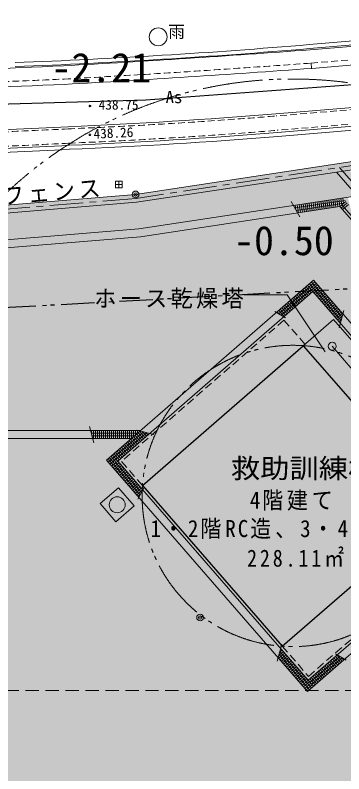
# Model space of a CAD drawing. Units: millimetres at full size; details may follow other scales. Extents: x -95576 to 124839, y -71355 to 87778.
# Drawn here: x 15078 to 27416, y 23022 to 51510 of the extents above; entities that cross this region are included whole.
import ezdxf
from ezdxf.enums import TextEntityAlignment as Align

# ---------------------------------------------------------------- set-up
doc = ezdxf.new("R2010")
doc.units = ezdxf.units.MM
doc.header["$LTSCALE"] = 250
doc.header["$PDMODE"] = 32
doc.header["$PDSIZE"] = 125
for name, pattern in [('CHAIN1', [8, 5, -1, 1, -1]), ('DASHED1', [1.8, 1.2, -0.6]), ('DASHED2', [3, 2, -1]), ('DOUBLE_CHAIN1', [8.8, 5, -1, 0.6, -0.6, 0.6, -1]), ('DOUBLE_CHAIN2', [12.8, 9, -1, 0.6, -0.6, 0.6, -1]), ('USER3', [1.5, 1, -0.5])]:
    doc.linetypes.add(name, pattern=pattern)
for name, color, linetype, lineweight in [('0-1_極細線', 7, 'Continuous', 13), ('0-4_太線', 7, 'Continuous', 13), ('0-6_0-6___', 7, 'Continuous', 13), ('0-C_S-BGD-HTXT', 5, 'Continuous', 13), ('1-8_ﾊｯﾁﾝｸﾞ', 1, 'Continuous', 18), ('6-1_極細線', 4, 'Continuous', 9), ('6-6_建物５', 7, 'Continuous', 18), ('6-D_文字', 7, 'Continuous', 9), ('6-E_寸法', 4, 'Continuous', 9), ('7-1_敷地外要素', 4, 'Continuous', 9), ('7-A', 4, 'CHAIN1', 9), ('9-C_排水管', 51, 'Continuous', 25), ('E-3', 3, 'Continuous', 25), ('E-A', 3, 'DOUBLE_CHAIN1', 25)]:
    doc.layers.add(name, color=color, linetype=linetype, lineweight=lineweight)
doc.layers.add('7-D', color=7, linetype='Continuous')
doc.layers.add('A-C_排水管', color=254, linetype='Continuous')
doc.styles.add('ＭＳ ゴシック', font='')
doc.styles.get('ＭＳ ゴシック').set_extended_font_data('MS Gothic')

msp = doc.modelspace()

# ---------------------------------------------------------------- linework, layer by layer
at = {"layer": '0-4_太線'}
for p, q in [((39086, 51510.4), (26116.3, 50405)), ((39098.8, 51360.9), (26129, 50255.5)), ((26192.9, 49712.3), (26207.9, 49512.9)), ((38724.4, 48972.7), (24863.2, 47804.2)), ((38783.2, 48275.2), (24921.1, 47106.6))]:
    msp.add_line(p, q, dxfattribs=at)
at = {"layer": '0-4_太線', "linetype": 'USER3'}
for p, q in [((38731.2, 48893), (24869.8, 47724.4)), ((38776.5, 48354.9), (24914.5, 47186.3))]:
    msp.add_line(p, q, dxfattribs=at)
at = {"layer": '0-4_太線'}
for points in [[(26153.4, 50210.7), (29181.7, 50464.1), (39060.8, 51318.2)], [(26208.7, 49512.9), (29241, 49766.7), (39121.1, 50620.8)]]:
    msp.add_lwpolyline(points, dxfattribs=at)
at = {"layer": '0-4_太線', "linetype": 'USER3'}
msp.add_lwpolyline([(26192.9, 49712.3), (29224.1, 49965.9), (39103.9, 50820)], dxfattribs=at)
at = {"layer": '0-4_太線'}
msp.add_circle((20447.8, 50695.7), 335, dxfattribs=at)
for centre, radius, start, end in [((6267.9, 284698.5), 235132.8, 272.14595, 274.84232), ((6267.9, 284698.5), 235282.8, 272.14603, 274.84232), ((-8131.4, 507638.8), 458711.1, 273.12682, 274.28637), ((1029.4, 399409.8), 350158.6, 271.54441, 272.59683), ((-8131.4, 507638.8), 459411.1, 273.12682, 274.28675), ((1029.4, 399409.8), 350858.6, 271.54443, 272.59683), ((8797.7, 244468.1), 197319, 272.40278, 274.67014), ((4145.7, 295088.1), 248102.4, 270.93753, 272.98586), ((8797.7, 244468.1), 198019, 272.40278, 274.6704), ((4145.7, 295088.1), 248802.4, 270.93732, 272.98586)]:
    msp.add_arc(centre, radius, start, end, dxfattribs=at)
at = {"layer": '0-4_太線', "linetype": 'USER3'}
for centre, radius, start, end in [((-8131.4, 507638.8), 459211.1, 273.12682, 274.28664), ((1029.4, 399409.8), 350658.6, 271.54442, 272.59683), ((8797.7, 244468.1), 197399, 272.40278, 274.67017), ((4145.7, 295088.1), 248182.4, 270.9375, 272.98586), ((8797.7, 244468.1), 197939, 272.40278, 274.67037), ((4145.7, 295088.1), 248722.4, 270.93734, 272.98586)]:
    msp.add_arc(centre, radius, start, end, dxfattribs=at)
at = {"layer": '0-6_0-6___'}
for centre, start, end in [((17886.6, 48102), 0, 180), ((17886.6, 48102), 179.99898, 0.00102), ((17882.8, 47016.4), 360, 180), ((17882.8, 47016.4), 180, 360)]:
    msp.add_arc(centre, 30, start, end, dxfattribs=at)
at = {"layer": '0-C_S-BGD-HTXT'}
for p, q in [((18843.3, 45147.7), (19093.3, 45147.7)), ((18968.3, 45022.7), (18968.3, 45272.7))]:
    msp.add_line(p, q, dxfattribs=at)
msp.add_lwpolyline([(18843.3, 45022.7), (19093.3, 45022.7), (19093.3, 45272.7), (18843.3, 45272.7)], close=True, dxfattribs=at)
at = {"layer": '0-C_S-BGD-HTXT', "color": 6}
msp.add_circle((19600.1, 44780.9), 125, dxfattribs=at)
at = {"layer": '0-C_S-BGD-HTXT', "color": 33}
msp.add_circle((22018.3, 28889.8), 125, dxfattribs=at)
at = {"layer": '0-C_S-BGD-HTXT', "color": 6}
msp.add_point((19600.1, 44780.9), dxfattribs=at)
at = {"layer": '0-C_S-BGD-HTXT', "color": 33}
msp.add_point((22018.3, 28889.8), dxfattribs=at)
at = {"layer": '1-8_ﾊｯﾁﾝｸﾞ'}
for p, q in [((28548.2, 46135.3), (19600.1, 44780.9)), ((19600.1, 44780.9), (7741.4, 43790.4))]:
    msp.add_line(p, q, dxfattribs=at)
at = {"layer": '6-1_極細線', "linetype": 'DASHED1'}
for p, q in [((25956.5, 39152.6), (25169.3, 40058.3)), ((26090.3, 26681.3), (33712.9, 33307.5)), ((25106.2, 27813.3), (26090.3, 26681.3))]:
    msp.add_line(p, q, dxfattribs=at)
at = {"layer": '6-1_極細線'}
for p, q in [((18951.9, 33758.8), (18272.6, 33168.3)), ((19542.3, 33079.6), (18951.9, 33758.8)), ((18272.6, 33168.3), (18863.1, 32489.1)), ((18863.1, 32489.1), (19542.3, 33079.6))]:
    msp.add_line(p, q, dxfattribs=at)
at = {"layer": '6-1_極細線', "linetype": 'DASHED1'}
msp.add_lwpolyline([(25169.3, 40058.3), (19070.5, 34756.6), (19857.7, 33851)], dxfattribs=at)
at = {"layer": '6-1_極細線'}
msp.add_circle((18907.5, 33124), 300, dxfattribs=at)
at = {"layer": '6-6_建物５', "linetype": 'DASHED2'}
msp.add_line((8714.8, 26153.1), (39714.8, 26153.1), dxfattribs=at)
at = {"layer": '6-D_文字', "color": 4}
msp.add_line((32916.8, 47630.1), (24933.7, 46957.1), dxfattribs=at)
at = {"layer": '6-D_文字', "lineweight": 18}
for p, q in [((28576.3, 45836.1), (19635.1, 44482.8)), ((27141.1, 45618.9), (63916, 3072.3)), ((19635.1, 44482.8), (7766.4, 43491.4)), ((27914.2, 44724.5), (19718.7, 43484)), ((19718.4, 43486.2), (7808.1, 42491.4))]:
    msp.add_line(p, q, dxfattribs=at)
at = {"layer": '6-D_文字', "color": 3, "lineweight": 25}
for p, q in [((19857.7, 33851), (25895.4, 39099.5)), ((25895.4, 39099.5), (31143.9, 33061.8)), ((19857.7, 33851), (25106.2, 27813.3)), ((25106.2, 27813.3), (31143.9, 33061.8))]:
    msp.add_line(p, q, dxfattribs=at)
at = {"layer": '6-D_文字', "lineweight": 18}
msp.add_lwpolyline([(23660, 41013.6), (25293.6, 41013.6), (26720.3, 38866.4)], dxfattribs=at)
at = {"layer": '6-D_文字', "color": 4, "linetype": 'DOUBLE_CHAIN2'}
for radius in [15656.9, 5656.9]:
    msp.add_circle((25500.8, 33456.4), radius, dxfattribs=at)
at = {"layer": '6-D_文字', "color": 4}
for centre, radius, start, end in [((8797.7, 244468.1), 198169, 272.40278, 274.6704), ((4145.7, 295088.1), 248952.4, 270.93732, 272.98586)]:
    msp.add_arc(centre, radius, start, end, dxfattribs=at)
at = {"layer": '6-E_寸法'}
for p, q in [((25518.1, 38771.4), (27027.5, 40083.6)), ((28798.8, 38045.8), (27027.5, 40083.6)), ((27754.5, 38183.7), (26978.3, 39076.6))]:
    msp.add_line(p, q, dxfattribs=at)
msp.add_circle((26978.3, 39076.6), 150, dxfattribs=at)
at = {"layer": '7-1_敷地外要素'}
for p, q in [((25438.9, 44513.7), (25768.6, 43942.7)), ((27465.5, 44555.5), (25579.6, 44270)), ((27411.3, 44446.1), (25633.3, 44177)), ((26112.2, 44451.8), (26157.1, 44155.1)), ((26186.4, 44463), (26231.3, 44166.4)), ((26260.5, 44474.2), (26305.4, 44177.6)), ((26334.7, 44485.4), (26379.6, 44188.8)), ((26408.8, 44496.7), (26453.7, 44200)), ((26483, 44507.9), (26527.9, 44211.3)), ((26557.2, 44519.1), (26602.1, 44222.5)), ((26631.3, 44530.3), (26676.2, 44233.7)), ((26705.5, 44541.6), (26750.4, 44244.9)), ((26779.6, 44552.8), (26824.5, 44256.2)), ((26853.8, 44564), (26898.7, 44267.4)), ((26927.9, 44575.2), (26972.8, 44278.6)), ((27002.1, 44586.5), (27047, 44289.8)), ((27076.2, 44597.7), (27121.1, 44301.1)), ((27150.4, 44608.9), (27195.3, 44312.3)), ((27224.6, 44620.1), (27269.5, 44323.5)), ((27269.5, 44323.5), (27496.4, 44519.7)), ((27298.7, 44631.4), (27336.5, 44381.5)), ((27318.5, 44266.8), (27545.5, 44463)), ((27372.9, 44642.6), (27403.6, 44439.5)), ((27269.5, 44323.5), (19786.7, 43190.9)), ((25593.1, 44373.2), (25619.1, 44201.6)), ((25667.3, 44384.4), (25712.2, 44087.8)), ((25741.5, 44395.6), (25786.3, 44099)), ((25815.6, 44406.9), (25860.5, 44110.3)), ((25889.8, 44418.1), (25934.7, 44121.5)), ((25963.9, 44429.3), (26008.8, 44132.7)), ((26038.1, 44440.5), (26083, 44143.9)), ((27269.5, 44323.5), (63412.4, 2508.1)), ((27345.1, 44388.9), (28308.5, 43274.4)), ((27367.5, 44210), (27594.5, 44406.2)), ((19786.7, 43190.9), (7820.6, 42191.4)), ((26192.1, 41081.3), (25995.9, 41308.3)), ((26053.9, 41357.3), (26250.1, 41130.3)), ((26328.7, 41496.8), (26101.7, 41300.6)), ((27315.9, 40048.8), (26128.3, 41422.7)), ((26377.7, 41440), (26150.8, 41243.9)), ((26426.8, 41383.3), (26199.8, 41187.1)), ((27347.2, 40165.5), (26204, 41488.1)), ((26250.1, 41130.3), (26477, 41326.5)), ((33627.5, 33100.8), (26279.7, 41553.5)), ((24974.7, 40293.4), (26118.1, 41281.7)), ((25066.3, 40240.4), (26183.5, 41206)), ((25908.4, 40836.1), (25712.2, 41063.1)), ((25965.2, 40885.1), (25769, 41112.1)), ((26021.9, 40934.2), (25825.7, 41161.2)), ((26078.6, 40983.2), (25882.5, 41210.2)), ((26135.4, 41032.3), (25939.2, 41259.3)), ((33401.1, 32904), (26250.1, 41130.3)), ((26524.9, 41269.8), (26297.9, 41073.6)), ((26573.9, 41213.1), (26347, 41016.9)), ((26623, 41156.3), (26396, 40960.1)), ((26672, 41099.6), (26445, 40903.4)), ((26721.1, 41042.8), (26494.1, 40846.7)), ((25568, 40541.8), (25371.8, 40768.8)), ((25624.7, 40590.9), (25428.5, 40817.8)), ((25681.5, 40639.9), (25485.3, 40866.9)), ((25738.2, 40689), (25542, 40915.9)), ((25794.9, 40738), (25598.8, 40965)), ((25851.7, 40787.1), (25655.5, 41014)), ((26770.1, 40986.1), (26543.1, 40789.9)), ((26819.1, 40929.4), (26592.2, 40733.2)), ((26868.2, 40872.6), (26641.2, 40676.4)), ((26917.2, 40815.9), (26690.3, 40619.7)), ((26966.3, 40759.1), (26739.3, 40563)), ((25227.5, 40247.6), (25031.3, 40474.5)), ((25284.3, 40296.6), (25088.1, 40523.6)), ((25341, 40345.7), (25144.8, 40572.6)), ((25397.7, 40394.7), (25201.6, 40621.7)), ((25454.5, 40443.7), (25258.3, 40670.7)), ((25511.2, 40492.8), (25315, 40719.8)), ((27015.3, 40702.4), (26788.4, 40506.2)), ((27064.4, 40645.6), (26837.4, 40449.5)), ((27113.4, 40588.9), (26886.4, 40392.7)), ((27162.5, 40532.2), (26935.5, 40336)), ((27211.5, 40475.4), (26984.5, 40279.2)), ((24821.8, 40381.6), (25231, 40145.4)), ((25004.6, 40276.1), (24917.9, 40376.4)), ((25170.8, 40198.5), (24974.6, 40425.5)), ((27260.5, 40418.7), (27033.6, 40222.5)), ((27309.6, 40361.9), (27082.6, 40165.8)), ((27358.6, 40305.2), (27131.7, 40109)), ((27357.8, 40205.4), (27180.7, 40052.3)), ((27242.2, 39773.7), (27414.4, 40416.6)), ((27323.3, 40076.4), (27229.8, 39995.5)), ((19786.8, 35909.4), (7859.5, 35909.4)), ((17863.7, 36064.5), (18027.4, 35453.8)), ((17941.7, 35773.4), (17941.7, 35909.4)), ((18016.7, 35609.4), (18016.7, 35909.4)), ((18091.7, 35609.4), (18091.7, 35909.4)), ((18166.7, 35609.4), (18166.7, 35909.4)), ((18241.7, 35609.4), (18241.7, 35909.4)), ((18316.7, 35609.4), (18316.7, 35909.4)), ((18391.7, 35609.4), (18391.7, 35909.4)), ((18466.7, 35609.4), (18466.7, 35909.4)), ((18541.7, 35609.4), (18541.7, 35909.4)), ((18616.7, 35609.4), (18616.7, 35909.4)), ((18691.7, 35609.4), (18691.7, 35909.4)), ((18766.7, 35609.4), (18766.7, 35909.4)), ((18841.7, 35609.4), (18841.7, 35909.4)), ((18916.7, 35609.4), (18916.7, 35909.4)), ((18991.7, 35609.4), (18991.7, 35909.4)), ((19066.7, 35609.4), (19066.7, 35909.4)), ((19141.7, 35609.4), (19141.7, 35909.4)), ((19216.7, 35609.4), (19216.7, 35909.4)), ((19291.7, 35609.4), (19291.7, 35909.4)), ((19366.7, 35609.4), (19366.7, 35909.4)), ((19441.7, 35609.4), (19441.7, 35909.4)), ((19516.7, 35674.6), (19516.7, 35909.4)), ((19591.7, 35739.8), (19591.7, 35909.4)), ((20286, 35758.6), (19643.1, 35930.9)), ((19666.7, 35805), (19666.7, 35909.4)), ((19741.7, 35870.2), (19741.7, 35909.4)), ((19671.8, 35809.4), (17932.1, 35809.4)), ((19556.8, 35709.4), (17958.9, 35709.4)), ((19894.1, 35863.6), (18571.5, 34720.5)), ((20010.9, 35832.3), (18636.9, 34644.8)), ((19470.8, 35629.9), (19666.9, 35402.9)), ((19527.5, 35678.9), (19723.7, 35451.9)), ((19584.2, 35728), (19780.4, 35501)), ((19641, 35777), (19837.2, 35550)), ((19697.7, 35826), (19893.9, 35599.1)), ((19754.5, 35875.1), (19950.6, 35648.1)), ((19854.3, 35874.3), (20007.4, 35697.2)), ((19983.3, 35839.7), (20064.1, 35746.2)), ((19441.7, 35609.4), (7859.5, 35609.4)), ((19130.3, 35335.6), (19326.5, 35108.6)), ((19187.1, 35384.6), (19383.2, 35157.7)), ((19243.8, 35433.7), (19440, 35206.7)), ((19300.5, 35482.7), (19496.7, 35255.8)), ((19357.3, 35531.8), (19553.5, 35304.8)), ((19414, 35580.8), (19610.2, 35353.9)), ((18789.9, 35041.3), (18986, 34814.4)), ((18846.6, 35090.4), (19042.8, 34863.4)), ((18903.3, 35139.4), (19099.5, 34912.5)), ((18960.1, 35188.5), (19156.3, 34961.5)), ((19016.8, 35237.5), (19213, 35010.5)), ((19073.6, 35286.6), (19269.7, 35059.6)), ((18562.9, 34845.2), (18759.1, 34618.2)), ((18619.6, 34894.2), (18815.8, 34667.2)), ((18676.4, 34943.2), (18872.6, 34716.3)), ((18702.4, 34570.3), (18929.4, 34766.5)), ((18929.4, 34766.5), (26080.4, 26540.2)), ((26080.4, 26540.2), (35535.9, 34759.7)), ((18978.3, 34708.6), (18751.4, 34512.4)), ((19766.3, 33491.1), (18778, 34634.5)), ((19027.4, 34651.8), (18800.4, 34455.7)), ((19076.4, 34595.1), (18849.5, 34398.9)), ((19819.2, 33582.8), (18853.6, 34699.9)), ((19125.5, 34538.4), (18898.5, 34342.2)), ((19174.5, 34481.6), (18947.6, 34285.4)), ((26050.8, 26116.9), (35732.1, 34532.7)), ((19223.6, 34424.9), (18996.6, 34228.7)), ((19272.6, 34368.1), (19045.6, 34171.9)), ((19321.7, 34311.4), (19094.7, 34115.2)), ((19370.7, 34254.6), (19143.7, 34058.5)), ((19419.7, 34197.9), (19192.8, 34001.7)), ((19468.8, 34141.2), (19241.8, 33945)), ((19517.8, 34084.4), (19290.9, 33888.2)), ((19566.9, 34027.7), (19339.9, 33831.5)), ((19615.9, 33970.9), (19389, 33774.8)), ((19665, 33914.2), (19438, 33718)), ((19714, 33857.5), (19487, 33661.3)), ((19763.1, 33800.7), (19536.1, 33604.5)), ((19812.1, 33744), (19585.1, 33547.8)), ((19861.1, 33687.2), (19634.2, 33491)), ((19678.1, 33338.3), (19914.3, 33747.5)), ((19783.6, 33521.1), (19683.2, 33434.3)), ((25088.3, 27896.8), (24916.1, 27253.9)), ((25007.2, 27594.1), (25100.7, 27674.9)), ((24971.8, 27365.3), (25198.8, 27561.4)), ((24972.7, 27465.1), (25149.8, 27618.2)), ((24983.3, 27504.9), (26126.5, 26182.3)), ((25014.6, 27621.7), (26202.1, 26247.7)), ((25020.9, 27308.5), (25247.9, 27504.7)), ((25069.9, 27251.8), (25296.9, 27448)), ((25119, 27195), (25346, 27391.2)), ((27264.2, 27430), (26147, 26464.4)), ((27355.8, 27377.1), (26212.4, 26388.8)), ((27046.2, 27373.9), (27242.4, 27146.9)), ((27508.7, 27288.9), (27099.5, 27525.1)), ((27103, 27422.9), (27299.1, 27195.9)), ((27159.7, 27471.9), (27355.9, 27245)), ((27325.9, 27394.4), (27412.6, 27294)), ((25168, 27138.3), (25395, 27334.5)), ((25217.1, 27081.6), (25444, 27277.7)), ((25266.1, 27024.8), (25493.1, 27221)), ((25315.2, 26968.1), (25542.1, 27164.3)), ((25364.2, 26911.3), (25591.2, 27107.5)), ((26705.8, 27079.6), (26902, 26852.6)), ((26762.5, 27128.6), (26958.7, 26901.7)), ((26819.3, 27177.7), (27015.4, 26950.7)), ((26876, 27226.7), (27072.2, 26999.8)), ((26932.7, 27275.8), (27128.9, 27048.8)), ((26989.5, 27324.8), (27185.7, 27097.8)), ((25413.3, 26854.6), (25640.2, 27050.8)), ((25462.3, 26797.9), (25689.3, 26994)), ((25511.3, 26741.1), (25738.3, 26937.3)), ((25560.4, 26684.4), (25787.4, 26880.5)), ((25609.4, 26627.6), (25836.4, 26823.8)), ((26365.3, 26785.3), (26561.5, 26558.4)), ((26422.1, 26834.4), (26618.2, 26607.4)), ((26478.8, 26883.4), (26675, 26656.4)), ((26535.6, 26932.5), (26731.7, 26705.5)), ((26592.3, 26981.5), (26788.5, 26754.5)), ((26649, 27030.5), (26845.2, 26803.6)), ((25658.5, 26570.9), (25885.4, 26767.1)), ((25707.5, 26514.1), (25934.5, 26710.3)), ((25756.6, 26457.4), (25983.5, 26653.6)), ((25805.6, 26400.7), (26032.6, 26596.8)), ((26080.4, 26540.2), (25853.5, 26344)), ((26276.6, 26313.2), (26080.4, 26540.2)), ((26138.4, 26589.1), (26334.5, 26362.2)), ((26195.1, 26638.2), (26391.3, 26411.2)), ((26251.8, 26687.2), (26448, 26460.3)), ((26308.6, 26736.3), (26504.8, 26509.3)), ((25903.7, 26287.2), (26130.7, 26483.4)), ((25952.7, 26230.4), (26179.7, 26426.6)), ((26001.8, 26173.7), (26228.8, 26369.9))]:
    msp.add_line(p, q, dxfattribs=at)
for points in [[(26279.7, 41553.5), (18506.2, 34796.1), (26050.8, 26116.9)], [(26475.8, 41326.6), (26248.9, 41130.4), (26052.7, 41357.3)], [(26250.1, 41130.3), (18929.4, 34766.5), (18733.2, 34993.5)], [(18733.1, 34992.3), (18929.3, 34765.3), (18702.3, 34569.1)], [(25854.7, 26343.9), (26081.6, 26540.1), (26277.8, 26313.1)]]:
    msp.add_lwpolyline(points, dxfattribs=at)
at = {"layer": '7-A'}
for p, q in [((27258.9, 45788.4), (64095.4, 3170.7)), ((19617.6, 44631.8), (7753.9, 43640.9))]:
    msp.add_line(p, q, dxfattribs=at)
msp.add_lwpolyline([(33034.4, 46150.4), (28562.3, 45985.7), (19617.6, 44631.8)], dxfattribs=at)
at = {"layer": '9-C_排水管', "color": 7}
for points in [[(28576.3, 45836.1), (28548.2, 46135.3), (19600.1, 44780.9)], [(19702.3, 44492.9), (28576.3, 45836.1), (19600.1, 44780.9)], [(27914.2, 44724.5), (27141.1, 45618.9), (28381.7, 44795.3), (27608.7, 45689.7)], [(7741.4, 43790.4), (7749.7, 43691.4), (19600.1, 44780.9)], [(19702.3, 44492.9), (19600.1, 44780.9), (7749.7, 43691.4)], [(7749.7, 43691.4), (7766.4, 43491.4), (19702.3, 44492.9)], [(7766.4, 43491.4), (19635.1, 44482.8), (19702.3, 44492.9)]]:
    msp.add_solid(points, dxfattribs=at)
at = {"layer": '9-C_排水管', "color": 81}
for points in [[(27738.9, 44698), (27141.1, 45618.9), (19702.3, 44492.9)], [(27738.9, 44698), (27914.2, 44724.5), (27141.1, 45618.9)], [(7766.4, 43491.4), (19721.2, 43484.4), (27738.9, 44698)], [(27738.9, 44698), (19702.3, 44492.9), (7766.4, 43491.4)], [(7766.4, 43491.4), (7808.1, 42491.4), (16818.8, 43244.1)], [(7766.4, 43491.4), (16818.8, 43244.1), (19721.2, 43484.4)]]:
    msp.add_solid(points, dxfattribs=at)
at = {"layer": '9-C_排水管'}
for points in [[(25026.3, 40099.2), (27563.5, 44671.4), (19718.4, 43486.2)], [(27563.5, 44671.4), (25026.3, 40099.2), (30274.8, 34061.6)], [(25026.3, 40099.2), (19718.4, 43486.2), (16818.8, 43244.1)], [(25026.3, 40099.2), (16818.8, 43244.1), (7808.1, 42491.4)], [(25026.3, 40099.2), (7808.1, 42491.4), (2316.2, 42491.4)], [(25026.3, 40099.2), (2316.2, 42491.4), (5814.8, 30849.4)], [(5814.8, 30849.4), (18988.6, 34850.8), (25026.3, 40099.2)], [(18988.6, 34850.8), (19857.7, 33851), (25026.3, 40099.2), (25895.4, 39099.5)], [(5814.8, -12830.6), (24237.1, 28813.1), (18988.6, 34850.8)], [(18988.6, 34850.8), (5814.8, 30849.4), (6714.8, 1259.4)], [(6724.8, -2740.6), (5814.8, -12830.6), (18988.6, 34850.8)], [(18988.6, 34850.8), (6714.8, 1259.4), (6724.8, -2740.6)], [(30274.8, 34061.6), (24237.1, 28813.1), (41514.7, 6051.2)], [(38442.9, -5015.4), (24237.1, 28813.1), (5814.8, -12830.6)], [(24237.1, 28813.1), (41794.5, -7515.7), (48272.8, -5425.2)], [(24237.1, 28813.1), (41060.7, 5658.8), (41514.7, 6051.2)], [(41060.7, 5658.8), (24237.1, 28813.1), (48272.8, -5425.2)], [(38442.9, -5015.4), (41794.5, -7515.7), (24237.1, 28813.1)]]:
    msp.add_solid(points, dxfattribs=at)
at = {"layer": 'A-C_排水管'}
msp.add_solid([(25106.2, 27813.3), (19857.7, 33851), (31143.9, 33061.8), (25895.4, 39099.5)], dxfattribs=at)
at = {"layer": 'E-3'}
for p, q in [((19980.7, 48329.4), (44679, 50183.5)), ((-19311.1, 47195.3), (19980.7, 48329.4))]:
    msp.add_line(p, q, dxfattribs=at)
at = {"layer": 'E-A'}
msp.add_line((-44705.4, 37281.8), (55240.1, 42755.4), dxfattribs=at)

# ---------------------------------------------------------------- texts
at = {"layer": '0-1_極細線', "style": 'ＭＳ ゴシック'}
for s, p in [('雨', (20825.9, 50525.1)), ('As', (20726.2, 48069.8))]:
    msp.add_text(s, height=458.2, dxfattribs=at).set_placement(p, align=Align.BOTTOM_LEFT)
at = {"layer": '0-6_0-6___', "style": 'ＭＳ ゴシック'}
msp.add_text('438.75', height=366.6, dxfattribs=at).set_placement((18211.6, 47852), align=Align.BOTTOM_LEFT)
msp.add_text('438.26', height=366.6, rotation=2.762, dxfattribs=at).set_placement((18032.8, 46757.9), align=Align.BOTTOM_LEFT)
at = {"layer": '6-D_文字', "color": 1, "style": 'ＭＳ ゴシック'}
for s, p in [('-2.21', (16440.9, 48663.1)), ('-0.50', (23296.4, 42168.5))]:
    msp.add_text(s, height=1100, dxfattribs=at).set_placement(p, align=Align.BOTTOM_LEFT)
at = {"layer": '6-D_文字', "color": 3, "style": 'ＭＳ ゴシック', "width": 1.1}
msp.add_text('救助訓練棟', height=733.1, dxfattribs=at).set_placement((23174.3, 33907.3), align=Align.BOTTOM_LEFT)
at = {"layer": '6-D_文字', "char_height": 641.5, "attachment_point": 7, "style": 'ＭＳ ゴシック'}
for s, insert in [('\\T1.15;\\W0.95;ホース乾燥塔', (18044, 40485.2)), ('\\T1.18;\\W0.9;4階建て', (23886.8, 32907.3)), ('\\T1.19;\\W0.9;\u30001・2階RC造、3・4階鉄骨造', (19220.2, 31839.7)), ('\\T1.3;\\W0.85;228.11㎡', (23785, 30791.1))]:
    msp.add_mtext(s, dxfattribs=dict(at, insert=insert))
at = {"layer": '7-D', "insert": (10815.1, 43995.8), "char_height": 641.5, "attachment_point": 7, "rotation": 5, "style": 'ＭＳ ゴシック'}
msp.add_mtext('\\T1.15;\\W0.95;メッシュフェンス', dxfattribs=at)

doc.saveas('drawing.dxf')
